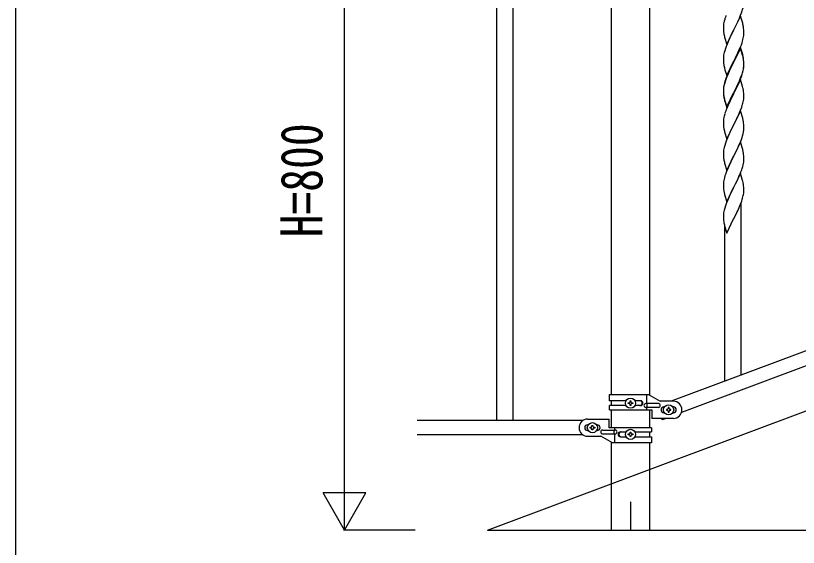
# Model space of a CAD drawing. Units: millimetres, scale not verified. Extents: x -4143 to 4140, y -2900 to 2898.
# Drawn here: x 60 to 881, y 679 to 1237 of the extents above; entities that cross this region are included whole.
import ezdxf
from ezdxf.enums import TextEntityAlignment as Align

# ---------------------------------------------------------------- set-up
doc = ezdxf.new("R2010")
doc.units = ezdxf.units.MM
doc.header["$LTSCALE"] = 10
for name, color, linetype in [('0-2_YKK_12', 2, 'Continuous'), ('0-3_YKK_A1', 4, 'Continuous'), ('0-4_YKK_D', 6, 'Continuous')]:
    doc.layers.add(name, color=color, linetype=linetype)
doc.styles.add('ＭＳ ゴシック', font='')
doc.styles.get('ＭＳ ゴシック').set_extended_font_data('MS Gothic')

msp = doc.modelspace()

# ---------------------------------------------------------------- linework, layer by layer
at = {"layer": '0-2_YKK_12'}
msp.add_line((704.89, 727.16), (704.89, 697.5), dxfattribs=at)
at = {"layer": '0-3_YKK_A1'}
for p, q in [((59.92, 2847.5), (59.92, -2452.5)), ((564.39, 1472.54), (564.39, 812.54)), ((581.39, 1472.54), (581.39, 812.54)), ((684.64, 1402.54), (684.64, 839.79)), ((725.14, 839), (725.14, 1402.54)), ((802.69, 1153.6), (802.83, 1152.61)), ((802.69, 1119.81), (802.83, 1118.82)), ((1451.38, 1096.79), (747.53, 832.79)), ((1462.25, 1084.85), (758.39, 820.84)), ((823.39, 1082.36), (823.6, 1083.69)), ((820.89, 859.84), (820.89, 1040.58)), ((813.06, 1024.11), (812.9, 1023.78)), ((803.89, 853.45), (803.89, 1015.83)), ((554.89, 697.5), (1354.89, 997.5)), ((682.89, 839.79), (723.76, 839.79)), ((682.89, 833.29), (682.89, 839.79)), ((721.86, 830.29), (721.86, 839.79)), ((723.76, 839.79), (735.89, 832.79)), ((700.22, 833.29), (682.89, 833.29)), ((684.64, 833.29), (684.64, 828.29)), ((703.45, 830.31), (702.49, 830.31)), ((706.33, 831.27), (707.29, 831.27)), ((715.48, 833.29), (709.56, 833.29)), ((734.09, 830.29), (721.01, 830.29)), ((722.41, 826.29), (722.41, 830.29)), ((749.89, 832.79), (735.89, 832.79)), ((682.89, 823.79), (682.89, 828.29)), ((700.21, 828.29), (682.89, 828.29)), ((682.89, 823.79), (727.39, 823.79)), ((684.64, 823.79), (684.64, 805.04)), ((715.48, 828.29), (709.56, 828.29)), ((734.09, 826.29), (721.01, 826.29)), ((721.86, 823.79), (721.86, 826.29)), ((725.14, 805.04), (725.14, 823.79)), ((727.39, 823.79), (727.39, 814.79)), ((739.89, 826.79), (740.52, 826.79)), ((743.45, 824.27), (742.49, 824.27)), ((746.33, 823.31), (747.29, 823.31)), ((749.26, 826.79), (749.89, 826.79)), ((659.89, 814.04), (682.39, 814.04)), ((682.39, 805.04), (682.39, 814.04)), ((749.89, 814.79), (727.39, 814.79)), ((738.16, 813.25), (737.58, 814.79)), ((742.25, 814.79), (738.16, 813.25)), ((739.89, 820.79), (740.52, 820.79)), ((749.26, 820.79), (749.89, 820.79)), ((654.91, 812.54), (481.03, 812.54)), ((660.52, 808.04), (659.89, 808.04)), ((666.33, 805.52), (667.29, 805.52)), ((669.89, 808.04), (669.26, 808.04)), ((726.89, 805.04), (682.39, 805.04)), ((687.92, 805.04), (687.92, 802.54)), ((726.89, 805.04), (726.89, 800.54)), ((654.91, 797.54), (481.03, 797.54)), ((660.52, 802.04), (659.89, 802.04)), ((663.45, 804.56), (662.49, 804.56)), ((669.89, 802.04), (669.26, 802.04)), ((675.69, 802.54), (688.77, 802.54)), ((675.69, 798.54), (688.77, 798.54)), ((687.36, 802.54), (687.36, 798.54)), ((687.92, 798.54), (687.92, 789.04)), ((694.29, 800.54), (700.21, 800.54)), ((703.45, 797.56), (702.49, 797.56)), ((706.33, 798.52), (707.29, 798.52)), ((709.56, 800.54), (726.89, 800.54)), ((725.14, 795.54), (725.14, 800.54)), ((659.89, 796.04), (673.89, 796.04)), ((686.01, 789.04), (673.89, 796.04)), ((684.64, 789.83), (684.64, 697.5)), ((726.89, 789.04), (686.01, 789.04)), ((694.29, 795.54), (700.22, 795.54)), ((709.56, 795.54), (726.89, 795.54)), ((725.14, 697.5), (725.14, 789.04)), ((726.89, 795.54), (726.89, 789.04)), ((554.89, 697.5), (954.89, 697.5))]:
    msp.add_line(p, q, dxfattribs=at)
for points in [[(803.11, 1216.92), (803.32, 1215.98), (803.64, 1214.78), (805.84, 1207.38), (813.06, 1222.24), (813.23, 1222.57), (817.79, 1231.84), (819.11, 1234.8), (820.37, 1237.83), (821.33, 1240.36), (822.01, 1242.37), (822.47, 1243.84), (822.99, 1245.77), (823.3, 1247.17), (823.54, 1248.52), (823.7, 1249.81), (823.76, 1250.64), (823.78, 1251.44), (823.78, 1252.59), (823.73, 1254.32), (823.67, 1255.56), (823.56, 1256.97)], [(820.29, 1237.09), (813.06, 1222.24), (812.9, 1221.91), (811.18, 1218.52), (809.01, 1214.08), (807.89, 1211.67), (807.23, 1210.18), (805.76, 1206.65), (805.17, 1205.13), (804.45, 1203.11), (803.66, 1200.64), (803.14, 1198.71), (802.83, 1197.31), (802.59, 1195.96), (802.43, 1194.66), (802.37, 1193.83), (802.34, 1193.03), (802.36, 1191.17), (802.39, 1190.16), (802.44, 1189.22), (802.52, 1188.06)], [(803.96, 1234.49), (803.66, 1233.5), (803.14, 1231.58), (802.83, 1230.18), (802.59, 1228.83), (802.43, 1227.53), (802.37, 1226.7), (802.34, 1225.91), (802.36, 1224.04), (802.39, 1223.03), (802.44, 1222.09), (802.52, 1220.93)], [(823.02, 1227.56), (822.8, 1228.5), (822.55, 1229.45), (820.29, 1237.09)], [(823.76, 1217.78), (823.78, 1218.58), (823.78, 1219.72), (823.73, 1221.45), (823.67, 1222.69), (823.56, 1224.11)], [(803.11, 1184.06), (803.32, 1183.12), (803.64, 1181.92), (804, 1180.65), (805.84, 1174.51), (813.06, 1189.37), (813.23, 1189.7), (814.95, 1193.09), (816.9, 1197.07), (817.57, 1198.49), (818.68, 1200.94), (819.96, 1203.95), (821.14, 1206.99), (821.85, 1209), (822.32, 1210.49), (822.87, 1212.43), (823.2, 1213.84), (823.47, 1215.21), (823.66, 1216.52)], [(820.29, 1203.31), (813.06, 1188.46), (812.72, 1187.78), (810.11, 1182.59), (808.79, 1179.82), (808.34, 1178.86), (807.23, 1176.4), (805.96, 1173.37), (805.17, 1171.35), (804.45, 1169.33), (803.66, 1166.85), (803.14, 1164.92), (802.83, 1163.53), (802.59, 1162.17), (802.43, 1160.88), (802.37, 1160.05), (802.34, 1159.25), (802.36, 1157.39), (802.39, 1156.38), (802.44, 1155.44), (802.52, 1154.27)], [(820.29, 1204.23), (813.06, 1189.37), (812.72, 1188.7), (809.45, 1182.14), (808.34, 1179.77), (807.23, 1177.31), (805.76, 1173.78), (804.99, 1171.75)], [(823.02, 1194.69), (822.8, 1195.63), (822.55, 1196.58), (820.29, 1204.23)], [(823.02, 1193.77), (822.68, 1195.19), (822.49, 1195.91), (820.29, 1203.31)], [(822.99, 1180.03), (823.3, 1181.43), (823.54, 1182.78), (823.7, 1184.08), (823.76, 1184.91), (823.78, 1185.71), (823.78, 1186.85), (823.73, 1188.58), (823.67, 1189.82), (823.56, 1191.24)], [(822.87, 1178.64), (823.2, 1180.05), (823.47, 1181.42), (823.66, 1182.73)], [(823.76, 1183.99), (823.78, 1184.79), (823.78, 1185.93), (823.73, 1187.66), (823.67, 1188.91), (823.56, 1190.32)], [(803.06, 1150.51), (803.32, 1149.33), (803.57, 1148.37), (804.08, 1146.6), (805.84, 1140.73), (813.06, 1155.58), (813.23, 1155.91), (814.95, 1159.3), (816.45, 1162.36), (817.34, 1164.23), (818.89, 1167.65), (819.33, 1168.65), (820.37, 1171.18), (821.5, 1174.21), (822.17, 1176.21)], [(803.32, 1150.25), (803.64, 1149.05), (805.84, 1141.64), (813.06, 1156.5), (813.23, 1156.83), (816.45, 1163.27), (817.79, 1166.1), (819.11, 1169.06), (820.37, 1172.09), (821.33, 1174.62), (821.85, 1176.13), (822.32, 1177.62)], [(803.96, 1168.75), (803.52, 1167.28), (803.03, 1165.37), (802.74, 1163.99), (802.52, 1162.65)], [(820.29, 1170.44), (813.06, 1155.58), (812.9, 1155.25), (810.11, 1149.72), (808.56, 1146.47), (807.23, 1143.52), (805.56, 1139.49), (804.99, 1137.97)], [(823.02, 1160.9), (822.8, 1161.84), (822.49, 1163.04), (822.42, 1163.29), (820.29, 1170.44)], [(802.39, 1161.38), (802.35, 1160.56), (802.34, 1160.17), (802.36, 1158.31), (802.39, 1157.3), (802.44, 1156.36), (802.52, 1155.19)], [(822.87, 1145.77), (823.2, 1147.18), (823.47, 1148.55), (823.66, 1149.86)], [(823.76, 1151.12), (823.78, 1151.92), (823.78, 1153.06), (823.73, 1154.79), (823.67, 1156.04), (823.56, 1157.45)], [(803.32, 1116.46), (803.57, 1115.5), (805.84, 1107.85), (813.06, 1122.71), (813.23, 1123.04), (814.95, 1126.43), (816.45, 1129.49), (817.34, 1131.36), (818.89, 1134.78), (819.33, 1135.78), (820.37, 1138.31), (821.5, 1141.34), (822.17, 1143.34)], [(820.29, 1137.58), (813.06, 1122.71), (812.54, 1121.69), (809.9, 1116.4), (808.79, 1114.08), (807.67, 1111.65), (805.96, 1107.64), (805.17, 1105.61), (804.45, 1103.59), (803.66, 1101.11), (803.14, 1099.19), (802.83, 1097.79), (802.59, 1096.44), (802.43, 1095.14), (802.37, 1094.32), (802.34, 1093.52), (802.36, 1091.65), (802.39, 1090.64), (802.44, 1089.7), (802.52, 1088.54)], [(803.96, 1134.96), (803.66, 1133.98), (803.14, 1132.05), (802.83, 1130.66), (802.59, 1129.3), (802.43, 1128.01), (802.37, 1127.18), (802.34, 1126.38), (802.36, 1124.52), (802.39, 1123.51), (802.44, 1122.57), (802.52, 1121.4)], [(823.02, 1128.04), (822.8, 1128.98), (822.55, 1129.93), (820.29, 1137.58)], [(803.06, 1084.77), (803.32, 1083.59), (803.57, 1082.63), (805.84, 1074.99), (813.06, 1089.85), (813.23, 1090.18), (817.34, 1098.49), (818.68, 1101.41), (819.75, 1103.92), (821.14, 1107.46), (821.85, 1109.47), (822.47, 1111.45), (822.99, 1113.38), (823.3, 1114.77), (823.54, 1116.13), (823.7, 1117.42), (823.76, 1118.25), (823.78, 1119.05), (823.78, 1120.2), (823.73, 1121.92), (823.67, 1123.17), (823.56, 1124.58)], [(820.29, 1104.7), (813.06, 1089.85), (812.72, 1089.18), (810.11, 1083.98), (809.01, 1081.68), (808.34, 1080.25), (807.23, 1077.79), (805.56, 1073.75), (804.99, 1072.23)], [(823.02, 1095.16), (822.8, 1096.1), (822.55, 1097.06), (820.29, 1104.7)], [(823.78, 1086.18), (823.78, 1087.33), (823.73, 1089.05), (823.67, 1090.3), (823.56, 1091.71)], [(802.39, 1061.85), (802.35, 1061.04), (802.34, 1060.64), (802.36, 1058.78), (802.39, 1057.77), (802.44, 1056.83), (802.54, 1055.39), (802.69, 1054.08), (802.83, 1053.09), (803.01, 1052.13), (803.11, 1051.66), (803.32, 1050.72), (803.57, 1049.77), (805.84, 1042.12), (813.06, 1056.98), (813.23, 1057.31), (815.16, 1061.11), (816.67, 1064.21), (817.34, 1065.62), (818.68, 1068.54), (819.54, 1070.55), (820.76, 1073.58), (821.5, 1075.6), (822.01, 1077.1), (822.61, 1079.07), (822.99, 1080.51)], [(820.29, 1071.84), (813.06, 1056.98), (812.9, 1056.65), (810.55, 1051.99), (808.79, 1048.34), (808.34, 1047.38), (807.23, 1044.92), (805.96, 1041.9), (805.17, 1039.87), (804.45, 1037.85), (803.66, 1035.37), (803.14, 1033.45), (802.83, 1032.05), (802.59, 1030.7), (802.43, 1029.4), (802.37, 1028.57), (802.34, 1027.77), (802.36, 1025.91), (802.39, 1024.9), (802.44, 1023.96), (802.54, 1022.52), (802.69, 1021.21)], [(803.96, 1069.23), (803.52, 1067.76), (803.03, 1065.85), (802.74, 1064.46), (802.52, 1063.13)], [(823.02, 1062.3), (822.68, 1063.71), (822.49, 1064.44), (820.29, 1071.84)], [(822.87, 1047.16), (823.2, 1048.58), (823.47, 1049.94), (823.66, 1051.26)], [(823.76, 1052.51), (823.78, 1053.31), (823.78, 1054.46), (823.73, 1056.19), (823.67, 1057.43), (823.56, 1058.84)], [(803.06, 1019.03), (803.32, 1017.85), (803.57, 1016.9), (805.84, 1009.25), (813.06, 1024.11), (813.23, 1024.44), (814.95, 1027.83), (816.45, 1030.88), (817.34, 1032.75), (818.89, 1036.17), (819.33, 1037.17), (820.37, 1039.7), (821.5, 1042.73), (822.17, 1044.73)], [(702.49, 830.31), (702.49, 831.27), (703.45, 831.27)], [(704.41, 832.23), (704.41, 833.19), (705.37, 833.19), (705.37, 832.23)], [(705.37, 829.35), (705.37, 828.39), (704.41, 828.39), (704.41, 829.35)], [(707.29, 831.27), (707.29, 830.31), (706.33, 830.31)], [(742.49, 824.27), (742.49, 823.31), (743.45, 823.31)], [(745.37, 825.23), (745.37, 826.19), (744.41, 826.19), (744.41, 825.23)], [(744.41, 822.35), (744.41, 821.39), (745.37, 821.39), (745.37, 822.35)], [(747.29, 823.31), (747.29, 824.27), (746.33, 824.27)], [(662.49, 804.56), (662.49, 805.52), (663.45, 805.52)], [(664.41, 806.48), (664.41, 807.44), (665.37, 807.44), (665.37, 806.48)], [(667.29, 805.52), (667.29, 804.56), (666.33, 804.56)], [(665.37, 803.6), (665.37, 802.64), (664.41, 802.64), (664.41, 803.6)], [(702.49, 797.56), (702.49, 798.52), (703.45, 798.52)], [(704.41, 799.48), (704.41, 800.44), (705.37, 800.44), (705.37, 799.48)], [(705.37, 796.6), (705.37, 795.64), (704.41, 795.64), (704.41, 796.6)], [(707.29, 798.52), (707.29, 797.56), (706.33, 797.56)]]:
    msp.add_lwpolyline(points, dxfattribs=at)
for centre in [(704.89, 830.79), (744.89, 823.79), (664.89, 805.04), (704.89, 798.04)]:
    msp.add_circle(centre, 5.3, dxfattribs=at)
for centre, radius, start, end in [((879.59, 1210.24), 79.42, 159.93435, 162.22611), ((781.55, 1218.85), 42.37, 9.56725, 11.859), ((778.83, 1219.25), 45, 6.19632, 8.48807), ((842.35, 1224.38), 39.98, 184.9569, 187.24866), ((863.27, 1228.63), 61.29, 188.71993, 191.01168), ((792.34, 1219.78), 31.49, 354.07159, 356.36334), ((781.55, 1185.98), 42.37, 9.56725, 11.859), ((781.55, 1185.07), 42.37, 9.56725, 11.859), ((778.7, 1185.46), 45.12, 6.17603, 8.46779), ((778.83, 1186.38), 45, 6.19632, 8.48807), ((842.35, 1191.51), 39.98, 184.9569, 187.24866), ((863.14, 1195.76), 61.16, 188.73999, 191.03175), ((792.34, 1185.99), 31.49, 354.07159, 356.36334), ((761.77, 1194.92), 63.23, 342.78424, 345.07599), ((762.29, 1195.45), 62.63, 343.45857, 345.75033), ((879.59, 1144.5), 79.42, 159.93435, 162.22611), ((834.33, 1158.77), 32.04, 173.03232, 175.32407), ((781.55, 1152.2), 42.37, 9.56725, 11.859), ((778.7, 1152.59), 45.12, 6.17603, 8.46779), ((842.47, 1158.65), 40.1, 184.93791, 187.22967), ((842.35, 1157.73), 39.98, 184.9569, 187.24866), ((857.24, 1160.85), 55.16, 188.50857, 190.80032), ((862.2, 1163.68), 60.39, 190.55951, 192.85127), ((792.34, 1153.12), 31.49, 354.07159, 356.36334), ((761.77, 1162.05), 63.23, 342.78424, 345.07599), ((879.59, 1110.72), 79.42, 159.93435, 162.22611), ((781.43, 1119.33), 42.49, 9.53591, 11.82766), ((778.83, 1119.73), 45, 6.19632, 8.48807), ((842.35, 1124.86), 39.98, 184.9569, 187.24866), ((862.2, 1129.89), 60.39, 190.55951, 192.85127), ((781.55, 1086.46), 42.37, 9.56725, 11.859), ((778.83, 1086.86), 45, 6.19632, 8.48807), ((842.47, 1091.99), 40.1, 184.93791, 187.22967), ((857.24, 1095.11), 55.16, 188.50857, 190.80032), ((791.67, 1087.71), 32.18, 352.83347, 355.12522), ((793.51, 1086.7), 30.27, 356.72427, 359.01602), ((776.82, 1091.44), 47.45, 346.68556, 348.97731), ((879.59, 1044.98), 79.42, 159.93435, 162.22611), ((834.33, 1059.24), 32.04, 173.03232, 175.32407), ((781.55, 1053.59), 42.37, 9.56725, 11.859), ((778.7, 1053.99), 45.12, 6.17603, 8.46779), ((792.34, 1054.51), 31.49, 354.07159, 356.36334), ((761.77, 1063.45), 63.23, 342.78424, 345.07599), ((857.29, 1029.37), 55.21, 188.49987, 190.79162), ((703.45, 832.23), 0.96, 270, 0), ((703.45, 829.35), 0.96, 0, 90), ((706.33, 832.23), 0.96, 180, 270), ((706.33, 829.35), 0.96, 90, 180), ((714.73, 830.79), 2.5, 270, 90), ((715.48, 830.79), 2.5, 270, 90), ((721.01, 828.29), 2, 90, 270), ((734.09, 828.29), 2, 270, 90), ((749.89, 823.79), 9, 270, 90), ((739.89, 823.79), 3, 90, 270), ((743.45, 825.23), 0.96, 270, 0), ((743.45, 822.35), 0.96, 0, 90), ((746.33, 825.23), 0.96, 180, 270), ((746.33, 822.35), 0.96, 90, 180), ((749.89, 823.79), 3, 270, 90), ((659.89, 805.04), 9, 90, 270), ((659.89, 805.04), 3, 90, 270), ((663.45, 806.48), 0.96, 270, 0), ((666.33, 806.48), 0.96, 180, 270), ((669.89, 805.04), 3, 270, 90), ((663.45, 803.6), 0.96, 0, 90), ((666.33, 803.6), 0.96, 90, 180), ((675.69, 800.54), 2, 90, 270), ((688.77, 800.54), 2, 270, 90), ((694.29, 798.04), 2.5, 90, 270), ((695.04, 798.04), 2.5, 90, 270), ((703.45, 799.48), 0.96, 270, 0), ((703.45, 796.6), 0.96, 0, 90), ((706.33, 799.48), 0.96, 180, 270), ((706.33, 796.6), 0.96, 90, 180)]:
    msp.add_arc(centre, radius, start, end, dxfattribs=at)
at = {"layer": '0-4_YKK_D'}
for p, q in [((404.89, 742.54), (404.89, 1452.54)), ((404.89, 697.54), (404.89, 775.48)), ((404.89, 697.54), (382.39, 736.51)), ((427.39, 736.51), (382.39, 736.51)), ((404.89, 697.54), (427.39, 736.51)), ((478.89, 697.54), (403.89, 697.54))]:
    msp.add_line(p, q, dxfattribs=at)

# ---------------------------------------------------------------- texts
at = {"layer": '0-4_YKK_D', "style": 'ＭＳ ゴシック', "width": 0.8}
msp.add_text('H=800', height=43.99, rotation=90, dxfattribs=at).set_placement((394.89, 1004.74), align=Align.BOTTOM_LEFT)

doc.saveas('drawing.dxf')
